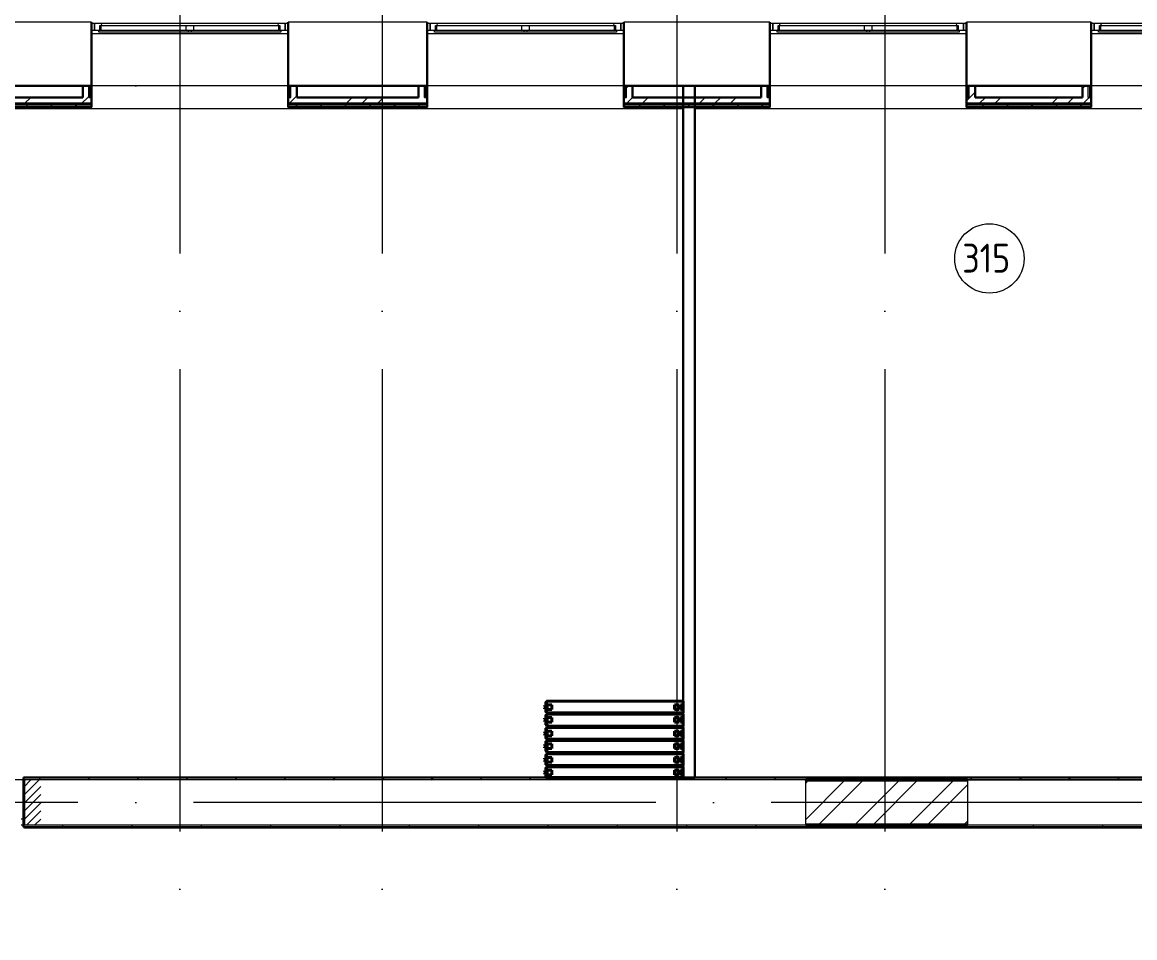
# Model space of a CAD drawing. Header units: millimetres. Extents: x -586848 to 520591, y -385801 to 675781.
# Drawn here: x 272728 to 282356, y 622376 to 630297 of the extents above; entities that cross this region are included whole.
import ezdxf

# ---------------------------------------------------------------- set-up
doc = ezdxf.new("R2010")
doc.units = ezdxf.units.MM
doc.linetypes.add('ADSK_Линия сетки', pattern=[25, 20, -2.5, 0, -2.5])
doc.linetypes.add('ADSK_Штриховая_ш2 п1_5', pattern=[4.5, 3, -1.5])
for name, color, linetype, lineweight in [('_ Окна', 7, 'Continuous', 9), ('Двери', 252, 'Continuous', 9), ('Марки помещений', 252, 'Continuous', 20), ('Обобщенные модели', 252, 'Continuous', 18), ('Ограждение', 252, 'Continuous', 9), ('Окна', 252, 'Continuous', 9), ('Оси', 252, 'Continuous', 9), ('Стены внутренние', 7, 'Continuous', 18), ('Стены наружные', 7, 'Continuous', 18), ('Стены штриховка', 7, 'Continuous', 9)]:
    doc.layers.add(name, color=color, linetype=linetype, lineweight=lineweight)
doc.styles.add('GOST Common_2', font='', dxfattribs={"width": 0.9, "height": 250})
doc.styles.get('GOST Common_2').set_extended_font_data('GOST type B')

# ---------------------------------------------------------------- blocks, each defined once
blk = doc.blocks.new('3 этаж')
at = {"layer": '_ Окна', "color": 251, "true_color": 0x636466}
for p, q in [((274155.8, -2423.4), (274130.8, -2423.4)), ((274130.8, -2481.4), (274155.8, -2481.4)), ((274155.8, -2481.4), (274155.8, -2423.4)), ((275830.8, -2423.4), (275805.8, -2423.4)), ((275805.8, -2423.4), (275805.8, -2481.4)), ((275805.8, -2481.4), (275830.8, -2481.4)), ((277060.8, -2423.4), (277035.8, -2423.4)), ((277035.8, -2481.4), (277060.8, -2481.4)), ((277060.8, -2481.4), (277060.8, -2423.4)), ((278735.8, -2423.4), (278710.8, -2423.4)), ((278710.8, -2423.4), (278710.8, -2481.4)), ((278710.8, -2481.4), (278735.8, -2481.4)), ((280025.8, -2423.4), (280000.8, -2423.4)), ((280000.8, -2481.4), (280025.8, -2481.4)), ((280025.8, -2481.4), (280025.8, -2423.4)), ((281700.8, -2423.4), (281675.8, -2423.4)), ((281675.8, -2423.4), (281675.8, -2481.4)), ((281675.8, -2481.4), (281700.8, -2481.4)), ((282805.8, -2423.4), (282780.8, -2423.4)), ((282780.8, -2481.4), (282805.8, -2481.4)), ((282805.8, -2481.4), (282805.8, -2423.4))]:
    blk.add_line(p, q, dxfattribs=at)
at = {"layer": '_ Окна', "color": 251, "lineweight": 18, "true_color": 0x636466}
for p, q in [((274215.2, -2423.4), (274155.8, -2423.4)), ((274155.8, -2423.4), (274155.8, -2481.4)), ((274155.8, -2481.4), (274193.8, -2481.4)), ((274201.8, -2481.4), (274201.8, -2440.4)), ((274201.8, -2440.4), (274213.8, -2440.4)), ((274219.8, -2440.4), (274215.2, -2423.4)), ((275746.3, -2423.4), (275741.8, -2440.4)), ((275805.8, -2423.4), (275746.3, -2423.4)), ((275747.8, -2440.4), (275759.8, -2440.4)), ((275759.8, -2440.4), (275759.8, -2481.4)), ((275767.8, -2481.4), (275805.8, -2481.4)), ((275805.8, -2481.4), (275805.8, -2423.4)), ((277120.2, -2423.4), (277060.8, -2423.4)), ((277060.8, -2423.4), (277060.8, -2481.4)), ((277060.8, -2481.4), (277098.8, -2481.4)), ((277106.8, -2481.4), (277106.8, -2440.4)), ((277106.8, -2440.4), (277118.8, -2440.4)), ((277124.8, -2440.4), (277120.2, -2423.4)), ((278651.3, -2423.4), (278646.8, -2440.4)), ((278710.8, -2423.4), (278651.3, -2423.4)), ((278652.8, -2440.4), (278664.8, -2440.4)), ((278664.8, -2440.4), (278664.8, -2481.4)), ((278672.8, -2481.4), (278710.8, -2481.4)), ((278710.8, -2481.4), (278710.8, -2423.4)), ((280085.2, -2423.4), (280025.8, -2423.4)), ((280025.8, -2423.4), (280025.8, -2481.4)), ((280025.8, -2481.4), (280063.8, -2481.4)), ((280071.8, -2481.4), (280071.8, -2440.4)), ((280071.8, -2440.4), (280083.8, -2440.4)), ((280089.8, -2440.4), (280085.2, -2423.4)), ((281616.3, -2423.4), (281611.8, -2440.4)), ((281675.8, -2423.4), (281616.3, -2423.4)), ((281617.8, -2440.4), (281629.8, -2440.4)), ((281629.8, -2440.4), (281629.8, -2481.4)), ((281637.8, -2481.4), (281675.8, -2481.4)), ((281675.8, -2481.4), (281675.8, -2423.4)), ((282865.2, -2423.4), (282805.8, -2423.4)), ((282805.8, -2423.4), (282805.8, -2481.4)), ((282805.8, -2481.4), (282843.8, -2481.4)), ((282851.8, -2481.4), (282851.8, -2440.4)), ((282851.8, -2440.4), (282863.8, -2440.4)), ((282869.8, -2440.4), (282865.2, -2423.4))]:
    blk.add_line(p, q, dxfattribs=at)
at = {"layer": 'Двери', "color": 251, "linetype": 'Continuous', "lineweight": 18, "true_color": 0x636466}
for p, q in [((273676.5, -8968.4), (273540.8, -9104.1)), ((273605.8, -8968.4), (273540.8, -9033.4)), ((273690.8, -9024.8), (273540.8, -9174.8)), ((273690.8, -9095.6), (273540.8, -9245.6)), ((273690.8, -9166.3), (273540.8, -9316.3)), ((273690.8, -9237), (273569.3, -9358.4)), ((273690.8, -9307.7), (273640, -9358.4))]:
    blk.add_line(p, q, dxfattribs=at)
at = {"layer": 'Двери', "color": 251, "linetype": 'ADSK_Штриховая_ш2 п1_5', "true_color": 0x636466}
for p, q in [((273690.8, -8968.4), (273540.8, -8968.4)), ((273540.8, -8968.4), (273540.8, -9358.4)), ((273540.8, -9358.4), (273690.8, -9358.4))]:
    blk.add_line(p, q, dxfattribs=at)
at = {"layer": 'Двери', "color": 251, "true_color": 0x636466}
for p, q in [((273540.8, -9308.4), (273520.8, -9308.4)), ((273540.8, -9358.4), (273540.8, -9308.4)), ((273520.8, -9358.4), (273540.8, -9358.4))]:
    blk.add_line(p, q, dxfattribs=at)
at = {"layer": 'Марки помещений', "color": 251, "true_color": 0x636466}
blk.add_circle((281900.5, -4457.2), 300, dxfattribs=at)
at = {"layer": 'Обобщенные модели', "color": 251, "lineweight": 40, "true_color": 0x636466}
for p, q in [((278062.5, -8323.4), (278050.8, -8323.4)), ((278050.8, -8323.4), (278050.8, -8329.3)), ((278050.8, -8329.3), (278056.6, -8329.3)), ((278056.6, -8346.8), (278050.8, -8346.8)), ((278050.8, -8346.8), (278050.8, -8352.6)), ((278050.8, -8352.6), (278062.5, -8352.6)), ((278056.6, -8329.3), (278056.6, -8346.8)), ((278062.5, -8294.2), (278062.5, -8323.4)), ((278074.1, -8294.2), (278062.5, -8294.2)), ((278062.5, -8352.6), (278062.5, -8381.8)), ((279250.8, -8288.4), (278068.3, -8288.4)), ((278068.3, -8288.4), (278068.3, -8387.7)), ((278068.3, -8376), (278068.3, -8300)), ((278068.3, -8300), (278074.1, -8300)), ((278074.1, -8300), (278074.1, -8294.2)), ((278074.1, -8317.6), (278074.1, -8358.5)), ((278115, -8317.6), (278074.1, -8317.6)), ((278074.1, -8358.5), (278115, -8358.5)), ((278115, -8358.5), (278115, -8317.6)), ((279174.8, -8317.6), (279174.8, -8358.5)), ((279215.7, -8317.6), (279174.8, -8317.6)), ((279174.8, -8358.5), (279215.7, -8358.5)), ((279215.7, -8358.5), (279215.7, -8317.6)), ((279250.8, -8317.6), (279227.4, -8317.6)), ((279227.4, -8317.6), (279227.4, -8358.5)), ((279227.4, -8358.5), (279250.8, -8358.5)), ((279250.8, -8387.7), (279250.8, -8288.4)), ((279250.8, -8358.5), (279250.8, -8317.6)), ((278062.5, -8434.4), (278050.8, -8434.4)), ((278050.8, -8434.4), (278050.8, -8440.2)), ((278050.8, -8440.2), (278056.6, -8440.2)), ((278056.6, -8457.8), (278050.8, -8457.8)), ((278050.8, -8457.8), (278050.8, -8463.6)), ((278050.8, -8463.6), (278062.5, -8463.6)), ((278056.6, -8440.2), (278056.6, -8457.8)), ((278062.5, -8381.8), (278074.1, -8381.8)), ((278062.5, -8405.2), (278062.5, -8434.4)), ((278074.1, -8405.2), (278062.5, -8405.2)), ((278062.5, -8463.6), (278062.5, -8492.8)), ((278074.1, -8376), (278068.3, -8376)), ((278068.3, -8387.7), (279250.8, -8387.7)), ((279250.8, -8399.3), (278068.3, -8399.3)), ((278068.3, -8399.3), (278068.3, -8504.5)), ((278068.3, -8487), (278068.3, -8411)), ((278068.3, -8411), (278074.1, -8411)), ((278074.1, -8381.8), (278074.1, -8376)), ((278074.1, -8411), (278074.1, -8405.2)), ((278074.1, -8428.6), (278074.1, -8469.4)), ((278115, -8428.6), (278074.1, -8428.6)), ((278074.1, -8469.4), (278115, -8469.4)), ((278115, -8469.4), (278115, -8428.6)), ((279174.8, -8428.6), (279174.8, -8469.4)), ((279215.7, -8428.6), (279174.8, -8428.6)), ((279174.8, -8469.4), (279215.7, -8469.4)), ((279215.7, -8469.4), (279215.7, -8428.6)), ((279250.8, -8428.6), (279227.4, -8428.6)), ((279227.4, -8428.6), (279227.4, -8469.4)), ((279227.4, -8469.4), (279250.8, -8469.4)), ((279250.8, -8504.5), (279250.8, -8399.3)), ((279250.8, -8469.4), (279250.8, -8428.6)), ((278062.5, -8551.2), (278050.8, -8551.2)), ((278050.8, -8551.2), (278050.8, -8557.1)), ((278050.8, -8557.1), (278056.6, -8557.1)), ((278056.6, -8557.1), (278056.6, -8574.6)), ((278062.5, -8492.8), (278074.1, -8492.8)), ((278062.5, -8522), (278062.5, -8551.2)), ((278074.1, -8522), (278062.5, -8522)), ((278074.1, -8487), (278068.3, -8487)), ((278068.3, -8504.5), (279250.8, -8504.5)), ((279250.8, -8516.2), (278068.3, -8516.2)), ((278068.3, -8516.2), (278068.3, -8615.5)), ((278068.3, -8603.8), (278068.3, -8527.9)), ((278068.3, -8527.9), (278074.1, -8527.9)), ((278074.1, -8492.8), (278074.1, -8487)), ((278074.1, -8527.9), (278074.1, -8522)), ((278074.1, -8545.4), (278074.1, -8586.3)), ((278115, -8545.4), (278074.1, -8545.4)), ((278115, -8586.3), (278115, -8545.4)), ((279174.8, -8545.4), (279174.8, -8586.3)), ((279215.7, -8545.4), (279174.8, -8545.4)), ((279215.7, -8586.3), (279215.7, -8545.4)), ((279250.8, -8545.4), (279227.4, -8545.4)), ((279227.4, -8545.4), (279227.4, -8586.3)), ((279250.8, -8615.5), (279250.8, -8516.2)), ((279250.8, -8586.3), (279250.8, -8545.4)), ((278056.6, -8574.6), (278050.8, -8574.6)), ((278050.8, -8574.6), (278050.8, -8580.4)), ((278050.8, -8580.4), (278062.5, -8580.4)), ((278062.5, -8662.2), (278050.8, -8662.2)), ((278050.8, -8662.2), (278050.8, -8668.1)), ((278062.5, -8580.4), (278062.5, -8609.6)), ((278062.5, -8609.6), (278074.1, -8609.6)), ((278062.5, -8633), (278062.5, -8662.2)), ((278074.1, -8633), (278062.5, -8633)), ((278074.1, -8603.8), (278068.3, -8603.8)), ((278068.3, -8615.5), (279250.8, -8615.5)), ((279250.8, -8627.2), (278068.3, -8627.2)), ((278068.3, -8627.2), (278068.3, -8732.3)), ((278068.3, -8714.8), (278068.3, -8638.8)), ((278068.3, -8638.8), (278074.1, -8638.8)), ((278074.1, -8586.3), (278115, -8586.3)), ((278074.1, -8609.6), (278074.1, -8603.8)), ((278074.1, -8638.8), (278074.1, -8633)), ((278074.1, -8656.4), (278074.1, -8697.3)), ((278115, -8656.4), (278074.1, -8656.4)), ((278115, -8697.3), (278115, -8656.4)), ((279174.8, -8586.3), (279215.7, -8586.3)), ((279174.8, -8656.4), (279174.8, -8697.3)), ((279215.7, -8656.4), (279174.8, -8656.4)), ((279215.7, -8697.3), (279215.7, -8656.4)), ((279227.4, -8586.3), (279250.8, -8586.3)), ((279250.8, -8656.4), (279227.4, -8656.4)), ((279227.4, -8656.4), (279227.4, -8697.3)), ((279250.8, -8732.3), (279250.8, -8627.2)), ((279250.8, -8697.3), (279250.8, -8656.4)), ((278050.8, -8668.1), (278056.6, -8668.1)), ((278056.6, -8685.6), (278050.8, -8685.6)), ((278050.8, -8685.6), (278050.8, -8691.4)), ((278050.8, -8691.4), (278062.5, -8691.4)), ((278056.6, -8668.1), (278056.6, -8685.6)), ((278062.5, -8691.4), (278062.5, -8720.6)), ((278062.5, -8720.6), (278074.1, -8720.6)), ((278062.5, -8749.8), (278062.5, -8779)), ((278074.1, -8749.8), (278062.5, -8749.8)), ((278074.1, -8714.8), (278068.3, -8714.8)), ((278068.3, -8732.3), (279250.8, -8732.3)), ((279250.8, -8744), (278068.3, -8744)), ((278068.3, -8744), (278068.3, -8843.3)), ((278068.3, -8831.6), (278068.3, -8755.7)), ((278068.3, -8755.7), (278074.1, -8755.7)), ((278074.1, -8697.3), (278115, -8697.3)), ((278074.1, -8720.6), (278074.1, -8714.8)), ((278074.1, -8755.7), (278074.1, -8749.8)), ((279174.8, -8697.3), (279215.7, -8697.3)), ((279227.4, -8697.3), (279250.8, -8697.3)), ((279250.8, -8843.3), (279250.8, -8744)), ((278062.5, -8779), (278050.8, -8779)), ((278050.8, -8779), (278050.8, -8784.9)), ((278050.8, -8784.9), (278056.6, -8784.9)), ((278056.6, -8802.4), (278050.8, -8802.4)), ((278050.8, -8802.4), (278050.8, -8808.3)), ((278050.8, -8808.3), (278062.5, -8808.3)), ((278056.6, -8784.9), (278056.6, -8802.4)), ((278062.5, -8808.3), (278062.5, -8837.5)), ((278062.5, -8837.5), (278074.1, -8837.5)), ((278074.1, -8831.6), (278068.3, -8831.6)), ((278068.3, -8843.3), (279250.8, -8843.3)), ((279250.8, -8855), (278068.3, -8855)), ((278068.3, -8855), (278068.3, -8948.4)), ((278074.1, -8773.2), (278074.1, -8814.1)), ((278115, -8773.2), (278074.1, -8773.2)), ((278074.1, -8814.1), (278115, -8814.1)), ((278074.1, -8837.5), (278074.1, -8831.6)), ((278115, -8814.1), (278115, -8773.2)), ((279174.8, -8773.2), (279174.8, -8814.1)), ((279215.7, -8773.2), (279174.8, -8773.2)), ((279174.8, -8814.1), (279215.7, -8814.1)), ((279215.7, -8814.1), (279215.7, -8773.2)), ((279250.8, -8773.2), (279227.4, -8773.2)), ((279227.4, -8773.2), (279227.4, -8814.1)), ((279227.4, -8814.1), (279250.8, -8814.1)), ((279250.8, -8814.1), (279250.8, -8773.2)), ((279250.8, -8948.4), (279250.8, -8855)), ((278062.5, -8890), (278050.8, -8890)), ((278050.8, -8890), (278050.8, -8895.9)), ((278050.8, -8895.9), (278056.6, -8895.9)), ((278056.6, -8913.4), (278050.8, -8913.4)), ((278050.8, -8913.4), (278050.8, -8919.2)), ((278050.8, -8919.2), (278062.5, -8919.2)), ((278056.6, -8895.9), (278056.6, -8913.4)), ((278062.5, -8860.8), (278062.5, -8890)), ((278074.1, -8860.8), (278062.5, -8860.8)), ((278062.5, -8919.2), (278062.5, -8948.4)), ((278062.5, -8948.4), (278074.1, -8948.4)), ((278068.3, -8942.6), (278068.3, -8866.7)), ((278068.3, -8866.7), (278074.1, -8866.7)), ((278074.1, -8942.6), (278068.3, -8942.6)), ((278068.3, -8948.4), (279250.8, -8948.4)), ((278074.1, -8866.7), (278074.1, -8860.8)), ((278074.1, -8884.2), (278074.1, -8925.1)), ((278115, -8884.2), (278074.1, -8884.2)), ((278074.1, -8925.1), (278115, -8925.1)), ((278074.1, -8948.4), (278074.1, -8942.6)), ((278115, -8925.1), (278115, -8884.2)), ((279174.8, -8884.2), (279174.8, -8925.1)), ((279215.7, -8884.2), (279174.8, -8884.2)), ((279174.8, -8925.1), (279215.7, -8925.1)), ((279215.7, -8925.1), (279215.7, -8884.2)), ((279250.8, -8884.2), (279227.4, -8884.2)), ((279227.4, -8884.2), (279227.4, -8925.1)), ((279227.4, -8925.1), (279250.8, -8925.1)), ((279250.8, -8925.1), (279250.8, -8884.2))]:
    blk.add_line(p, q, dxfattribs=at)
at = {"layer": 'Ограждение', "color": 251, "true_color": 0x636466}
for p, q in [((275830.8, -2513.4), (274130.8, -2513.4)), ((278735.8, -2513.4), (277035.8, -2513.4)), ((281700.8, -2513.4), (280000.8, -2513.4)), ((284480.8, -2513.4), (282780.8, -2513.4)), ((275830.8, -2963.4), (274130.8, -2963.4)), ((278735.8, -2963.4), (277035.8, -2963.4)), ((281700.8, -2963.4), (280000.8, -2963.4)), ((284480.8, -2963.4), (282780.8, -2963.4)), ((279250.8, -3163.4), (268970.8, -3163.4)), ((274130.8, -3163.4), (274130.8, -3148.4)), ((275830.8, -3163.4), (274130.8, -3163.4)), ((275830.8, -3148.4), (275830.8, -3163.4)), ((277035.8, -3163.4), (277035.8, -3148.4)), ((278735.8, -3163.4), (277035.8, -3163.4)), ((278735.8, -3148.4), (278735.8, -3163.4)), ((286930.8, -3163.4), (279350.8, -3163.4)), ((280000.8, -3163.4), (280000.8, -3148.4)), ((281700.8, -3163.4), (280000.8, -3163.4)), ((281700.8, -3148.4), (281700.8, -3163.4)), ((282780.8, -3163.4), (282780.8, -3148.4)), ((284480.8, -3163.4), (282780.8, -3163.4)), ((273550.8, -8948.4), (273550.8, -8943.4)), ((278062.5, -8943.4), (273550.8, -8943.4)), ((285030.8, -8943.4), (279350.8, -8943.4)), ((273550.8, -9383.4), (273550.8, -9378.4)), ((273550.8, -9383.4), (285030.8, -9383.4))]:
    blk.add_line(p, q, dxfattribs=at)
at = {"layer": 'Окна', "color": 251, "true_color": 0x636466}
for p, q in [((274193.8, -2481.4), (274965.8, -2481.4)), ((274193.8, -2498.4), (274193.8, -2481.4)), ((274965.8, -2498.4), (274193.8, -2498.4)), ((274213.8, -2440.4), (274945.8, -2440.4)), ((274213.8, -2481.4), (274213.8, -2440.4)), ((275746.3, -2423.4), (274215.2, -2423.4)), ((274945.8, -2440.4), (275015.8, -2440.4)), ((274945.8, -2440.4), (274945.8, -2481.4)), ((274965.8, -2481.4), (274995.8, -2481.4)), ((274965.8, -2481.4), (274965.8, -2498.4)), ((274995.8, -2498.4), (274965.8, -2498.4)), ((274995.8, -2481.4), (275767.8, -2481.4)), ((274995.8, -2498.4), (274995.8, -2481.4)), ((275767.8, -2498.4), (274995.8, -2498.4)), ((275015.8, -2440.4), (275747.8, -2440.4)), ((275015.8, -2481.4), (275015.8, -2440.4)), ((275747.8, -2440.4), (275747.8, -2481.4)), ((275767.8, -2481.4), (275767.8, -2498.4)), ((277098.8, -2481.4), (277870.8, -2481.4)), ((277098.8, -2498.4), (277098.8, -2481.4)), ((277870.8, -2498.4), (277098.8, -2498.4)), ((277118.8, -2440.4), (277850.8, -2440.4)), ((277118.8, -2481.4), (277118.8, -2440.4)), ((278651.3, -2423.4), (277120.2, -2423.4)), ((277850.8, -2440.4), (277920.8, -2440.4)), ((277850.8, -2440.4), (277850.8, -2481.4)), ((277870.8, -2481.4), (277900.8, -2481.4)), ((277870.8, -2481.4), (277870.8, -2498.4)), ((277900.8, -2498.4), (277870.8, -2498.4)), ((277900.8, -2481.4), (278672.8, -2481.4)), ((277900.8, -2498.4), (277900.8, -2481.4)), ((278672.8, -2498.4), (277900.8, -2498.4)), ((277920.8, -2440.4), (278652.8, -2440.4)), ((277920.8, -2481.4), (277920.8, -2440.4)), ((278652.8, -2440.4), (278652.8, -2481.4)), ((278672.8, -2481.4), (278672.8, -2498.4)), ((280063.8, -2481.4), (280835.8, -2481.4)), ((280063.8, -2498.4), (280063.8, -2481.4)), ((280835.8, -2498.4), (280063.8, -2498.4)), ((280083.8, -2440.4), (280815.8, -2440.4)), ((280083.8, -2481.4), (280083.8, -2440.4)), ((281616.3, -2423.4), (280085.2, -2423.4)), ((280815.8, -2440.4), (280885.8, -2440.4)), ((280815.8, -2440.4), (280815.8, -2481.4)), ((280835.8, -2481.4), (280865.8, -2481.4)), ((280835.8, -2481.4), (280835.8, -2498.4)), ((280865.8, -2498.4), (280835.8, -2498.4)), ((280865.8, -2481.4), (281637.8, -2481.4)), ((280865.8, -2498.4), (280865.8, -2481.4)), ((281637.8, -2498.4), (280865.8, -2498.4)), ((280885.8, -2440.4), (281617.8, -2440.4)), ((280885.8, -2481.4), (280885.8, -2440.4)), ((281617.8, -2440.4), (281617.8, -2481.4)), ((281637.8, -2481.4), (281637.8, -2498.4)), ((282843.8, -2481.4), (283615.8, -2481.4)), ((282843.8, -2498.4), (282843.8, -2481.4)), ((283615.8, -2498.4), (282843.8, -2498.4)), ((282863.8, -2440.4), (283595.8, -2440.4)), ((282863.8, -2481.4), (282863.8, -2440.4)), ((284396.3, -2423.4), (282865.2, -2423.4))]:
    blk.add_line(p, q, dxfattribs=at)
at = {"layer": 'Оси', "color": 251, "linetype": 'ADSK_Линия сетки', "ltscale": 200, "true_color": 0x636466}
for p, q in [((274895.8, 34587.2), (274895.8, -31389.6)), ((276645.8, 34587.2), (276645.8, -31389.6)), ((279195.8, 34587.2), (279195.8, -31389.6)), ((280995.8, 34587.2), (280995.8, -31389.6)), ((314013.1, -2963.4), (237073.5, -2963.4)), ((314013.1, -9163.4), (237073.5, -9163.4))]:
    blk.add_line(p, q, dxfattribs=at)
at = {"layer": 'Стены внутренние', "color": 251, "true_color": 0x636466}
for p, q in [((274130.8, -2413.4), (273130.8, -2413.4)), ((277035.8, -2413.4), (275830.8, -2413.4)), ((280000.8, -2413.4), (278735.8, -2413.4)), ((282780.8, -2413.4), (281700.8, -2413.4)), ((273540.8, -8968.4), (268965.8, -8968.4)), ((280310.8, -8968.4), (273550.8, -8968.4)), ((273550.8, -8973.4), (273550.8, -9353.4)), ((280310.8, -9353.4), (280310.8, -8973.4)), ((286935.8, -8968.4), (281710.8, -8968.4)), ((281710.8, -8973.4), (281710.8, -9353.4)), ((273550.8, -9358.4), (280310.8, -9358.4)), ((281710.8, -9358.4), (285040.8, -9358.4))]:
    blk.add_line(p, q, dxfattribs=at)
at = {"layer": 'Стены внутренние', "color": 251, "lineweight": 30, "true_color": 0x636466}
for p, q in [((274130.8, -2963.4), (274130.8, -2413.4)), ((275830.8, -2413.4), (275830.8, -2963.4)), ((277035.8, -2963.4), (277035.8, -2413.4)), ((278735.8, -2413.4), (278735.8, -2963.4)), ((280000.8, -2963.4), (280000.8, -2413.4)), ((281700.8, -2413.4), (281700.8, -2963.4)), ((282780.8, -2963.4), (282780.8, -2413.4)), ((273205.8, -2963.4), (274055.8, -2963.4)), ((275905.8, -2963.4), (276960.8, -2963.4)), ((278810.8, -2963.4), (279925.8, -2963.4)), ((281775.8, -2963.4), (282705.8, -2963.4)), ((273550.8, -8968.4), (273550.8, -8973.4)), ((280310.8, -8973.4), (280310.8, -8968.4)), ((281710.8, -8968.4), (281710.8, -8973.4)), ((273550.8, -9353.4), (273550.8, -9358.4)), ((280310.8, -9358.4), (280310.8, -9353.4)), ((281710.8, -9353.4), (281710.8, -9358.4))]:
    blk.add_line(p, q, dxfattribs=at)
at = {"layer": 'Стены наружные', "color": 251, "lineweight": 30, "true_color": 0x636466}
for p, q in [((274055.8, -2963.4), (274055.8, -3063.4)), ((274130.8, -2963.4), (274055.8, -2963.4)), ((274130.8, -3148.4), (274130.8, -2963.4)), ((275830.8, -2963.4), (275830.8, -3148.4)), ((275905.8, -2963.4), (275830.8, -2963.4)), ((275905.8, -3063.4), (275905.8, -2963.4)), ((276960.8, -2963.4), (276960.8, -3063.4)), ((277035.8, -2963.4), (276960.8, -2963.4)), ((277035.8, -3148.4), (277035.8, -2963.4)), ((278735.8, -2963.4), (278735.8, -3148.4)), ((278810.8, -2963.4), (278735.8, -2963.4)), ((278810.8, -3063.4), (278810.8, -2963.4)), ((279250.8, -2963.4), (279250.8, -8953.4)), ((279350.8, -8953.4), (279350.8, -2963.4)), ((279925.8, -2963.4), (279925.8, -3063.4)), ((280000.8, -2963.4), (279925.8, -2963.4)), ((280000.8, -3148.4), (280000.8, -2963.4)), ((281700.8, -2963.4), (281700.8, -3148.4)), ((281775.8, -2963.4), (281700.8, -2963.4)), ((281775.8, -3063.4), (281775.8, -2963.4)), ((282705.8, -2963.4), (282705.8, -3063.4)), ((282780.8, -2963.4), (282705.8, -2963.4)), ((282780.8, -3148.4), (282780.8, -2963.4)), ((274055.8, -3063.4), (273205.8, -3063.4)), ((276960.8, -3063.4), (275905.8, -3063.4)), ((279925.8, -3063.4), (278810.8, -3063.4)), ((282705.8, -3063.4), (281775.8, -3063.4)), ((273130.8, -3148.4), (274130.8, -3148.4)), ((275830.8, -3148.4), (277035.8, -3148.4)), ((278735.8, -3148.4), (280000.8, -3148.4)), ((281700.8, -3148.4), (282780.8, -3148.4)), ((273540.8, -8948.4), (273540.8, -8968.4)), ((285040.8, -8948.4), (273540.8, -8948.4)), ((279250.8, -8953.4), (279350.8, -8953.4)), ((273540.8, -8968.4), (273550.8, -8968.4)), ((273550.8, -8973.4), (273540.8, -8973.4)), ((273540.8, -8973.4), (273540.8, -9353.4)), ((280310.8, -8968.4), (281710.8, -8968.4)), ((281710.8, -8973.4), (280310.8, -8973.4)), ((273540.8, -9353.4), (273550.8, -9353.4)), ((273550.8, -9358.4), (273540.8, -9358.4)), ((273540.8, -9358.4), (273540.8, -9378.4)), ((273540.8, -9378.4), (285040.8, -9378.4)), ((280310.8, -9353.4), (281710.8, -9353.4)), ((281710.8, -9358.4), (280310.8, -9358.4))]:
    blk.add_line(p, q, dxfattribs=at)
at = {"layer": 'Стены наружные', "color": 251, "linetype": 'Continuous', "lineweight": 9, "true_color": 0x636466}
for p, q in [((275830.8, -2993.1), (275843.3, -2980.6)), ((275843.3, -2980.6), (275855.8, -2968.1)), ((275855.8, -2966.3), (275858.6, -2963.4)), ((278760.8, -2979.6), (278777, -2963.4)), ((282705.8, -2986.2), (282728.5, -2963.4)), ((273553.6, -3113.4), (273603.6, -3063.4)), ((274047.1, -3113.4), (274097.1, -3063.4)), ((274097.1, -3063.4), (274105.8, -3054.7)), ((274105.8, -3021), (274118.3, -3008.5)), ((274118.3, -3008.5), (274130.8, -2996)), ((275843.6, -3113.4), (275893.6, -3063.4)), ((275893.6, -3063.4), (275905.8, -3051.2)), ((276337, -3113.4), (276387, -3063.4)), ((276472, -3113.4), (276522, -3063.4)), ((276606.9, -3113.4), (276656.9, -3063.4)), ((277033.2, -3063.4), (277035.8, -3060.9)), ((278735.8, -3057.9), (278748.3, -3045.4)), ((278748.3, -3045.4), (278760.8, -3032.9)), ((278761.9, -3113.4), (278811.9, -3063.4)), ((278896.9, -3113.4), (278946.9, -3063.4)), ((279390.3, -3113.4), (279440.3, -3063.4)), ((279525.2, -3113.4), (279575.2, -3063.4)), ((279660.2, -3113.4), (279710.2, -3063.4)), ((281700.8, -3062.8), (281713.3, -3050.3)), ((281700.8, -3092.9), (281730.3, -3063.4)), ((281713.3, -3050.3), (281725.8, -3037.8)), ((281730.3, -3063.4), (281775.8, -3017.9)), ((281815.2, -3113.4), (281865.2, -3063.4)), ((281950.1, -3113.4), (282000.1, -3063.4)), ((282443.6, -3113.4), (282493.6, -3063.4)), ((282578.5, -3113.4), (282628.5, -3063.4)), ((282713.5, -3113.4), (282763.5, -3063.4)), ((282760.8, -3063.4), (282768.3, -3055.9)), ((282768.3, -3055.9), (282780.8, -3043.4)), ((273554.1, -3148.4), (273559.1, -3143.4)), ((273559.1, -3143.4), (273564.1, -3138.4)), ((273564.1, -3138.4), (273576.6, -3125.9)), ((273576.6, -3125.9), (273589.1, -3113.4)), ((273624.8, -3148.4), (273629.8, -3143.4)), ((273695.5, -3148.4), (273700.5, -3143.4)), ((273766.2, -3148.4), (273771.2, -3143.4)), ((273776.2, -3138.4), (273788.7, -3125.9)), ((273788.7, -3125.9), (273801.2, -3113.4)), ((273836.9, -3148.4), (273841.9, -3143.4)), ((273907.6, -3148.4), (273912.6, -3143.4)), ((273978.3, -3148.4), (273983.3, -3143.4)), ((273983.3, -3143.4), (273988.3, -3138.4)), ((273988.3, -3138.4), (274000.8, -3125.9)), ((274000.8, -3125.9), (274013.3, -3113.4)), ((274049.1, -3148.4), (274054.1, -3143.4)), ((274119.8, -3148.4), (274124.8, -3143.4)), ((275887.5, -3148.4), (275892.5, -3143.4)), ((275897.5, -3138.4), (275910, -3125.9)), ((275910, -3125.9), (275922.5, -3113.4)), ((275958.2, -3148.4), (275963.2, -3143.4)), ((276029, -3148.4), (276034, -3143.4)), ((276099.7, -3148.4), (276104.7, -3143.4)), ((276104.7, -3143.4), (276109.7, -3138.4)), ((276109.7, -3138.4), (276122.2, -3125.9)), ((276122.2, -3125.9), (276134.7, -3113.4)), ((276170.4, -3148.4), (276175.4, -3143.4)), ((276241.1, -3148.4), (276246.1, -3143.4)), ((276311.8, -3148.4), (276316.8, -3143.4)), ((276321.8, -3138.4), (276334.3, -3125.9)), ((276334.3, -3125.9), (276346.8, -3113.4)), ((276382.5, -3148.4), (276387.5, -3143.4)), ((276453.2, -3148.4), (276458.2, -3143.4)), ((276523.9, -3148.4), (276528.9, -3143.4)), ((276528.9, -3143.4), (276533.9, -3138.4)), ((276533.9, -3138.4), (276546.4, -3125.9)), ((276546.4, -3125.9), (276558.9, -3113.4)), ((276594.6, -3148.4), (276599.6, -3143.4)), ((276665.4, -3148.4), (276670.4, -3143.4)), ((276736.1, -3148.4), (276741.1, -3143.4)), ((276746.1, -3138.4), (276758.6, -3125.9)), ((276758.6, -3125.9), (276771.1, -3113.4)), ((276806.8, -3148.4), (276811.8, -3143.4)), ((276877.5, -3148.4), (276882.5, -3143.4)), ((276948.2, -3148.4), (276953.2, -3143.4)), ((276953.2, -3143.4), (276958.2, -3138.4)), ((276958.2, -3138.4), (276970.7, -3125.9)), ((276970.7, -3125.9), (276983.2, -3113.4)), ((277018.9, -3148.4), (277023.9, -3143.4)), ((278786.7, -3148.4), (278791.7, -3143.4)), ((278857.4, -3148.4), (278862.4, -3143.4)), ((278867.4, -3138.4), (278879.9, -3125.9)), ((278879.9, -3125.9), (278892.4, -3113.4)), ((278928.1, -3148.4), (278933.1, -3143.4)), ((278998.8, -3148.4), (279003.8, -3143.4)), ((279069.5, -3148.4), (279074.5, -3143.4)), ((279074.5, -3143.4), (279079.5, -3138.4)), ((279079.5, -3138.4), (279092, -3125.9)), ((279092, -3125.9), (279104.5, -3113.4)), ((279140.2, -3148.4), (279145.2, -3143.4)), ((279210.9, -3148.4), (279215.9, -3143.4)), ((279281.6, -3148.4), (279286.6, -3143.4)), ((279291.6, -3138.4), (279304.1, -3125.9)), ((279304.1, -3125.9), (279316.6, -3113.4)), ((279352.4, -3148.4), (279357.4, -3143.4)), ((279423.1, -3148.4), (279428.1, -3143.4)), ((279493.8, -3148.4), (279498.8, -3143.4)), ((279498.8, -3143.4), (279503.8, -3138.4)), ((279503.8, -3138.4), (279516.3, -3125.9)), ((279516.3, -3125.9), (279528.8, -3113.4)), ((279564.5, -3148.4), (279569.5, -3143.4)), ((279635.2, -3148.4), (279640.2, -3143.4)), ((279705.9, -3148.4), (279710.9, -3143.4)), ((279715.9, -3138.4), (279728.4, -3125.9)), ((279728.4, -3125.9), (279740.9, -3113.4)), ((279776.6, -3148.4), (279781.6, -3143.4)), ((279847.3, -3148.4), (279852.3, -3143.4)), ((279918, -3148.4), (279923, -3143.4)), ((279923, -3143.4), (279928, -3138.4)), ((279928, -3138.4), (279940.5, -3125.9)), ((279940.5, -3125.9), (279953, -3113.4)), ((279988.8, -3148.4), (279993.8, -3143.4)), ((281756.5, -3148.4), (281761.5, -3143.4)), ((281827.2, -3148.4), (281832.2, -3143.4)), ((281837.2, -3138.4), (281849.7, -3125.9)), ((281849.7, -3125.9), (281862.2, -3113.4)), ((281897.9, -3148.4), (281902.9, -3143.4)), ((281968.7, -3148.4), (281973.7, -3143.4)), ((282039.4, -3148.4), (282044.4, -3143.4)), ((282044.4, -3143.4), (282049.4, -3138.4)), ((282049.4, -3138.4), (282061.9, -3125.9)), ((282061.9, -3125.9), (282074.4, -3113.4)), ((282110.1, -3148.4), (282115.1, -3143.4)), ((282180.8, -3148.4), (282185.8, -3143.4)), ((282251.5, -3148.4), (282256.5, -3143.4)), ((282261.5, -3138.4), (282274, -3125.9)), ((282274, -3125.9), (282286.5, -3113.4)), ((282322.2, -3148.4), (282327.2, -3143.4)), ((282392.9, -3148.4), (282397.9, -3143.4)), ((282463.6, -3148.4), (282468.6, -3143.4)), ((282468.6, -3143.4), (282473.6, -3138.4)), ((282473.6, -3138.4), (282486.1, -3125.9)), ((282486.1, -3125.9), (282498.6, -3113.4)), ((282534.3, -3148.4), (282539.3, -3143.4)), ((282605, -3148.4), (282610, -3143.4)), ((282675.8, -3148.4), (282680.8, -3143.4)), ((282685.8, -3138.4), (282698.3, -3125.9)), ((282698.3, -3125.9), (282710.8, -3113.4)), ((282746.5, -3148.4), (282751.5, -3143.4)), ((273547.4, -8953.4), (273552.4, -8948.4)), ((273618.1, -8953.4), (273623.1, -8948.4)), ((273673.8, -8968.4), (273688.8, -8953.4)), ((273688.8, -8953.4), (273693.8, -8948.4)), ((273759.5, -8953.4), (273764.5, -8948.4)), ((273830.2, -8953.4), (273835.2, -8948.4)), ((273900.9, -8953.4), (273905.9, -8948.4)), ((273971.6, -8953.4), (273976.6, -8948.4)), ((274042.3, -8953.4), (274047.3, -8948.4)), ((274098, -8968.4), (274113, -8953.4)), ((274113, -8953.4), (274118, -8948.4)), ((274183.8, -8953.4), (274188.8, -8948.4)), ((274254.5, -8953.4), (274259.5, -8948.4)), ((274325.2, -8953.4), (274330.2, -8948.4)), ((274395.9, -8953.4), (274400.9, -8948.4)), ((274466.6, -8953.4), (274471.6, -8948.4)), ((274522.3, -8968.4), (274537.3, -8953.4)), ((274537.3, -8953.4), (274542.3, -8948.4)), ((274608, -8953.4), (274613, -8948.4)), ((274678.7, -8953.4), (274683.7, -8948.4)), ((274749.4, -8953.4), (274754.4, -8948.4)), ((274820.1, -8953.4), (274825.1, -8948.4)), ((274890.9, -8953.4), (274895.9, -8948.4)), ((274946.6, -8968.4), (274961.6, -8953.4)), ((274961.6, -8953.4), (274966.6, -8948.4)), ((275032.3, -8953.4), (275037.3, -8948.4)), ((275103, -8953.4), (275108, -8948.4)), ((275173.7, -8953.4), (275178.7, -8948.4)), ((275244.4, -8953.4), (275249.4, -8948.4)), ((275315.1, -8953.4), (275320.1, -8948.4)), ((275370.8, -8968.4), (275385.8, -8953.4)), ((275385.8, -8953.4), (275390.8, -8948.4)), ((275456.5, -8953.4), (275461.5, -8948.4)), ((275527.3, -8953.4), (275532.3, -8948.4)), ((275598, -8953.4), (275603, -8948.4)), ((275668.7, -8953.4), (275673.7, -8948.4)), ((275739.4, -8953.4), (275744.4, -8948.4)), ((275795.1, -8968.4), (275810.1, -8953.4)), ((275810.1, -8953.4), (275815.1, -8948.4)), ((275880.8, -8953.4), (275885.8, -8948.4)), ((275951.5, -8953.4), (275956.5, -8948.4)), ((276022.2, -8953.4), (276027.2, -8948.4)), ((276092.9, -8953.4), (276097.9, -8948.4)), ((276163.7, -8953.4), (276168.7, -8948.4)), ((276219.4, -8968.4), (276234.4, -8953.4)), ((276234.4, -8953.4), (276239.4, -8948.4)), ((276305.1, -8953.4), (276310.1, -8948.4)), ((276375.8, -8953.4), (276380.8, -8948.4)), ((276446.5, -8953.4), (276451.5, -8948.4)), ((276517.2, -8953.4), (276522.2, -8948.4)), ((276587.9, -8953.4), (276592.9, -8948.4)), ((276643.6, -8968.4), (276658.6, -8953.4)), ((276658.6, -8953.4), (276663.6, -8948.4)), ((276729.3, -8953.4), (276734.3, -8948.4)), ((276800, -8953.4), (276805, -8948.4)), ((276870.8, -8953.4), (276875.8, -8948.4)), ((276941.5, -8953.4), (276946.5, -8948.4)), ((277012.2, -8953.4), (277017.2, -8948.4)), ((277067.9, -8968.4), (277082.9, -8953.4)), ((277082.9, -8953.4), (277087.9, -8948.4)), ((277153.6, -8953.4), (277158.6, -8948.4)), ((277224.3, -8953.4), (277229.3, -8948.4)), ((277295, -8953.4), (277300, -8948.4)), ((277365.7, -8953.4), (277370.7, -8948.4)), ((277436.4, -8953.4), (277441.4, -8948.4)), ((277492.2, -8968.4), (277507.2, -8953.4)), ((277507.2, -8953.4), (277512.2, -8948.4)), ((277577.9, -8953.4), (277582.9, -8948.4)), ((277648.6, -8953.4), (277653.6, -8948.4)), ((277719.3, -8953.4), (277724.3, -8948.4)), ((277790, -8953.4), (277795, -8948.4)), ((277860.7, -8953.4), (277865.7, -8948.4)), ((277916.4, -8968.4), (277931.4, -8953.4)), ((277931.4, -8953.4), (277936.4, -8948.4)), ((278002.1, -8953.4), (278007.1, -8948.4)), ((278072.8, -8953.4), (278077.8, -8948.4)), ((278143.6, -8953.4), (278148.6, -8948.4)), ((278214.3, -8953.4), (278219.3, -8948.4)), ((278285, -8953.4), (278290, -8948.4)), ((278340.7, -8968.4), (278355.7, -8953.4)), ((278355.7, -8953.4), (278360.7, -8948.4)), ((278426.4, -8953.4), (278431.4, -8948.4)), ((278497.1, -8953.4), (278502.1, -8948.4)), ((278567.8, -8953.4), (278572.8, -8948.4)), ((278638.5, -8953.4), (278643.5, -8948.4)), ((278709.2, -8953.4), (278714.2, -8948.4)), ((278764.9, -8968.4), (278779.9, -8953.4)), ((278779.9, -8953.4), (278784.9, -8948.4)), ((278850.7, -8953.4), (278855.7, -8948.4)), ((278921.4, -8953.4), (278926.4, -8948.4)), ((278992.1, -8953.4), (278997.1, -8948.4)), ((279062.8, -8953.4), (279067.8, -8948.4)), ((279133.5, -8953.4), (279138.5, -8948.4)), ((279189.2, -8968.4), (279204.2, -8953.4)), ((279204.2, -8953.4), (279209.2, -8948.4)), ((279274.9, -8953.4), (279279.9, -8948.4)), ((279345.6, -8953.4), (279350.6, -8948.4)), ((279416.3, -8953.4), (279421.3, -8948.4)), ((279487.1, -8953.4), (279492.1, -8948.4)), ((279557.8, -8953.4), (279562.8, -8948.4)), ((279613.5, -8968.4), (279628.5, -8953.4)), ((279628.5, -8953.4), (279633.5, -8948.4)), ((279699.2, -8953.4), (279704.2, -8948.4)), ((279769.9, -8953.4), (279774.9, -8948.4)), ((279840.6, -8953.4), (279845.6, -8948.4)), ((279911.3, -8953.4), (279916.3, -8948.4)), ((279982, -8953.4), (279987, -8948.4)), ((280037.7, -8968.4), (280052.7, -8953.4)), ((280052.7, -8953.4), (280057.7, -8948.4)), ((280123.5, -8953.4), (280128.5, -8948.4)), ((280194.2, -8953.4), (280199.2, -8948.4)), ((280264.9, -8953.4), (280269.9, -8948.4)), ((280335.6, -8953.4), (280340.6, -8948.4)), ((280406.3, -8953.4), (280411.3, -8948.4)), ((280462, -8968.4), (280477, -8953.4)), ((280477, -8953.4), (280482, -8948.4)), ((280547.7, -8953.4), (280552.7, -8948.4)), ((280618.4, -8953.4), (280623.4, -8948.4)), ((280689.1, -8953.4), (280694.1, -8948.4)), ((280759.8, -8953.4), (280764.8, -8948.4)), ((280830.6, -8953.4), (280835.6, -8948.4)), ((280886.3, -8968.4), (280901.3, -8953.4)), ((280901.3, -8953.4), (280906.3, -8948.4)), ((280972, -8953.4), (280977, -8948.4)), ((281042.7, -8953.4), (281047.7, -8948.4)), ((281113.4, -8953.4), (281118.4, -8948.4)), ((281184.1, -8953.4), (281189.1, -8948.4)), ((281254.8, -8953.4), (281259.8, -8948.4)), ((281310.5, -8968.4), (281325.5, -8953.4)), ((281325.5, -8953.4), (281330.5, -8948.4)), ((281396.2, -8953.4), (281401.2, -8948.4)), ((281467, -8953.4), (281472, -8948.4)), ((281537.7, -8953.4), (281542.7, -8948.4)), ((281608.4, -8953.4), (281613.4, -8948.4)), ((281679.1, -8953.4), (281684.1, -8948.4)), ((281734.8, -8968.4), (281749.8, -8953.4)), ((281749.8, -8953.4), (281754.8, -8948.4)), ((281820.5, -8953.4), (281825.5, -8948.4)), ((281891.2, -8953.4), (281896.2, -8948.4)), ((281961.9, -8953.4), (281966.9, -8948.4)), ((282032.6, -8953.4), (282037.6, -8948.4)), ((282103.3, -8953.4), (282108.3, -8948.4)), ((282159.1, -8968.4), (282174.1, -8953.4)), ((282174.1, -8953.4), (282179.1, -8948.4)), ((282244.8, -8953.4), (282249.8, -8948.4)), ((282315.5, -8953.4), (282320.5, -8948.4)), ((282386.2, -8953.4), (282391.2, -8948.4)), ((282456.9, -8953.4), (282461.9, -8948.4)), ((282527.6, -8953.4), (282532.6, -8948.4)), ((282583.3, -8968.4), (282598.3, -8953.4)), ((282598.3, -8953.4), (282603.3, -8948.4)), ((282669, -8953.4), (282674, -8948.4)), ((282739.7, -8953.4), (282744.7, -8948.4)), ((282810.5, -8953.4), (282815.5, -8948.4)), ((282881.2, -8953.4), (282886.2, -8948.4)), ((282951.9, -8953.4), (282956.9, -8948.4)), ((283007.6, -8968.4), (283022.6, -8953.4)), ((283022.6, -8953.4), (283027.6, -8948.4)), ((283093.3, -8953.4), (283098.3, -8948.4)), ((273540.8, -9008.1), (273550.8, -8998.1)), ((273540.8, -9008.1), (273550.8, -8998.1)), ((280310.8, -9310.1), (280647.4, -8973.4)), ((280310.8, -8995.7), (280333.1, -8973.4)), ((280424.5, -9353.4), (280804.5, -8973.4)), ((280738.9, -9353.4), (281118.9, -8973.4)), ((280896, -9353.4), (281276, -8973.4)), ((281210.3, -9353.4), (281590.3, -8973.4)), ((281367.5, -9353.4), (281710.8, -9010.1)), ((273540.8, -9165.3), (273550.8, -9155.3)), ((273540.8, -9165.3), (273550.8, -9155.3)), ((281681.8, -9353.4), (281710.8, -9324.4)), ((273546.6, -9378.4), (273551.6, -9373.4)), ((273617.3, -9378.4), (273622.3, -9373.4)), ((273688, -9378.4), (273693, -9373.4)), ((273758.8, -9378.4), (273763.8, -9373.4)), ((273829.5, -9378.4), (273834.5, -9373.4)), ((273881.8, -9373.4), (273881.8, -9358.4)), ((273900.2, -9378.4), (273905.2, -9373.4)), ((273970.9, -9378.4), (273975.9, -9373.4)), ((274041.6, -9378.4), (274046.6, -9373.4)), ((274112.3, -9378.4), (274117.3, -9373.4)), ((274183, -9378.4), (274188, -9373.4)), ((274253.7, -9378.4), (274258.7, -9373.4)), ((274324.4, -9378.4), (274329.4, -9373.4)), ((274395.1, -9378.4), (274400.1, -9373.4)), ((274465.9, -9378.4), (274470.9, -9373.4)), ((274481.8, -9373.4), (274481.8, -9358.4)), ((274536.6, -9378.4), (274541.6, -9373.4)), ((274607.3, -9378.4), (274612.3, -9373.4)), ((274678, -9378.4), (274683, -9373.4)), ((274748.7, -9378.4), (274753.7, -9373.4)), ((274819.4, -9378.4), (274824.4, -9373.4)), ((274890.1, -9378.4), (274895.1, -9373.4)), ((274960.8, -9378.4), (274965.8, -9373.4)), ((275031.5, -9378.4), (275036.5, -9373.4)), ((275081.8, -9373.4), (275081.8, -9358.4)), ((275102.3, -9378.4), (275107.3, -9373.4)), ((275173, -9378.4), (275178, -9373.4)), ((275243.7, -9378.4), (275248.7, -9373.4)), ((275314.4, -9378.4), (275319.4, -9373.4)), ((275385.1, -9378.4), (275390.1, -9373.4)), ((275455.8, -9378.4), (275460.8, -9373.4)), ((275526.5, -9378.4), (275531.5, -9373.4)), ((275597.2, -9378.4), (275602.2, -9373.4)), ((275667.9, -9378.4), (275672.9, -9373.4)), ((275681.8, -9373.4), (275681.8, -9358.4)), ((275738.7, -9378.4), (275743.7, -9373.4)), ((275809.4, -9378.4), (275814.4, -9373.4)), ((275880.1, -9378.4), (275885.1, -9373.4)), ((275950.8, -9378.4), (275955.8, -9373.4)), ((276021.5, -9378.4), (276026.5, -9373.4)), ((276092.2, -9378.4), (276097.2, -9373.4)), ((276162.9, -9378.4), (276167.9, -9373.4)), ((276233.6, -9378.4), (276238.6, -9373.4)), ((276281.8, -9373.4), (276281.8, -9358.4)), ((276304.3, -9378.4), (276309.3, -9373.4)), ((276375, -9378.4), (276380, -9373.4)), ((276445.8, -9378.4), (276450.8, -9373.4)), ((276516.5, -9378.4), (276521.5, -9373.4)), ((276587.2, -9378.4), (276592.2, -9373.4)), ((276657.9, -9378.4), (276662.9, -9373.4)), ((276728.6, -9378.4), (276733.6, -9373.4)), ((276799.3, -9378.4), (276804.3, -9373.4)), ((276870, -9378.4), (276875, -9373.4)), ((276881.8, -9373.4), (276881.8, -9358.4)), ((276940.7, -9378.4), (276945.7, -9373.4)), ((277011.4, -9378.4), (277016.4, -9373.4)), ((277082.2, -9378.4), (277087.2, -9373.4)), ((277152.9, -9378.4), (277157.9, -9373.4)), ((277223.6, -9378.4), (277228.6, -9373.4)), ((277294.3, -9378.4), (277299.3, -9373.4)), ((277365, -9378.4), (277370, -9373.4)), ((277435.7, -9378.4), (277440.7, -9373.4)), ((277481.8, -9373.4), (277481.8, -9358.4)), ((277506.4, -9378.4), (277511.4, -9373.4)), ((277577.1, -9378.4), (277582.1, -9373.4)), ((277647.8, -9378.4), (277652.8, -9373.4)), ((277718.6, -9378.4), (277723.6, -9373.4)), ((277789.3, -9378.4), (277794.3, -9373.4)), ((277860, -9378.4), (277865, -9373.4)), ((277930.7, -9378.4), (277935.7, -9373.4)), ((278001.4, -9378.4), (278006.4, -9373.4)), ((278072.1, -9378.4), (278077.1, -9373.4)), ((278081.8, -9373.4), (278081.8, -9358.4)), ((278142.8, -9378.4), (278147.8, -9373.4)), ((278213.5, -9378.4), (278218.5, -9373.4)), ((278284.2, -9378.4), (278289.2, -9373.4)), ((278354.9, -9378.4), (278359.9, -9373.4)), ((278425.7, -9378.4), (278430.7, -9373.4)), ((278496.4, -9378.4), (278501.4, -9373.4)), ((278567.1, -9378.4), (278572.1, -9373.4)), ((278637.8, -9378.4), (278642.8, -9373.4)), ((278681.8, -9373.4), (278681.8, -9358.4)), ((278708.5, -9378.4), (278713.5, -9373.4)), ((278779.2, -9378.4), (278784.2, -9373.4)), ((278849.9, -9378.4), (278854.9, -9373.4)), ((278920.6, -9378.4), (278925.6, -9373.4)), ((278991.3, -9378.4), (278996.3, -9373.4)), ((279062.1, -9378.4), (279067.1, -9373.4)), ((279132.8, -9378.4), (279137.8, -9373.4)), ((279203.5, -9378.4), (279208.5, -9373.4)), ((279274.2, -9378.4), (279279.2, -9373.4)), ((279281.8, -9373.4), (279281.8, -9358.4)), ((279344.9, -9378.4), (279349.9, -9373.4)), ((279415.6, -9378.4), (279420.6, -9373.4)), ((279486.3, -9378.4), (279491.3, -9373.4)), ((279557, -9378.4), (279562, -9373.4)), ((279627.7, -9378.4), (279632.7, -9373.4)), ((279698.5, -9378.4), (279703.5, -9373.4)), ((279769.2, -9378.4), (279774.2, -9373.4)), ((279839.9, -9378.4), (279844.9, -9373.4)), ((279881.8, -9373.4), (279881.8, -9358.4)), ((279910.6, -9378.4), (279915.6, -9373.4)), ((279981.3, -9378.4), (279986.3, -9373.4)), ((280052, -9378.4), (280057, -9373.4)), ((280122.7, -9378.4), (280127.7, -9373.4)), ((280193.4, -9378.4), (280198.4, -9373.4)), ((280264.1, -9378.4), (280269.1, -9373.4)), ((280334.8, -9378.4), (280339.8, -9373.4)), ((280405.6, -9378.4), (280410.6, -9373.4)), ((280476.3, -9378.4), (280481.3, -9373.4)), ((280481.8, -9373.4), (280481.8, -9358.4)), ((280547, -9378.4), (280552, -9373.4)), ((280617.7, -9378.4), (280622.7, -9373.4)), ((280688.4, -9378.4), (280693.4, -9373.4)), ((280759.1, -9378.4), (280764.1, -9373.4)), ((280829.8, -9378.4), (280834.8, -9373.4)), ((280900.5, -9378.4), (280905.5, -9373.4)), ((280971.2, -9378.4), (280976.2, -9373.4)), ((281042, -9378.4), (281047, -9373.4)), ((281081.8, -9373.4), (281081.8, -9358.4)), ((281112.7, -9378.4), (281117.7, -9373.4)), ((281183.4, -9378.4), (281188.4, -9373.4)), ((281254.1, -9378.4), (281259.1, -9373.4)), ((281324.8, -9378.4), (281329.8, -9373.4)), ((281395.5, -9378.4), (281400.5, -9373.4)), ((281466.2, -9378.4), (281471.2, -9373.4)), ((281536.9, -9378.4), (281541.9, -9373.4)), ((281607.6, -9378.4), (281612.6, -9373.4)), ((281678.3, -9378.4), (281683.3, -9373.4)), ((281681.8, -9373.4), (281681.8, -9358.4)), ((281749.1, -9378.4), (281754.1, -9373.4)), ((281819.8, -9378.4), (281824.8, -9373.4)), ((281890.5, -9378.4), (281895.5, -9373.4)), ((281961.2, -9378.4), (281966.2, -9373.4)), ((282031.9, -9378.4), (282036.9, -9373.4)), ((282102.6, -9378.4), (282107.6, -9373.4)), ((282173.3, -9378.4), (282178.3, -9373.4)), ((282244, -9378.4), (282249, -9373.4)), ((282281.8, -9373.4), (282281.8, -9358.4)), ((282314.7, -9378.4), (282319.7, -9373.4)), ((282385.5, -9378.4), (282390.5, -9373.4)), ((282456.2, -9378.4), (282461.2, -9373.4)), ((282526.9, -9378.4), (282531.9, -9373.4)), ((282597.6, -9378.4), (282602.6, -9373.4)), ((282668.3, -9378.4), (282673.3, -9373.4)), ((282739, -9378.4), (282744, -9373.4)), ((282809.7, -9378.4), (282814.7, -9373.4)), ((282880.4, -9378.4), (282885.4, -9373.4)), ((282881.8, -9373.4), (282881.8, -9358.4)), ((282951.1, -9378.4), (282956.1, -9373.4)), ((283021.9, -9378.4), (283026.9, -9373.4)), ((283092.6, -9378.4), (283097.6, -9373.4))]:
    blk.add_line(p, q, dxfattribs=at)
at = {"layer": 'Стены наружные', "color": 251, "true_color": 0x636466}
blk.add_line((281710.8, -8968.4), (285040.8, -8968.4), dxfattribs=at)
at = {"layer": 'Стены штриховка', "color": 251, "true_color": 0x636466}
for p, q in [((274105.8, -3063.4), (274105.8, -2963.4)), ((274118.3, -3063.4), (274118.3, -2963.4)), ((275843.3, -3063.4), (275843.3, -2963.4)), ((275855.8, -3063.4), (275855.8, -2963.4)), ((277010.8, -3063.4), (277010.8, -2963.4)), ((277023.3, -3063.4), (277023.3, -2963.4)), ((278748.3, -3063.4), (278748.3, -2963.4)), ((278760.8, -3063.4), (278760.8, -2963.4)), ((279975.8, -3063.4), (279975.8, -2963.4)), ((279988.3, -3063.4), (279988.3, -2963.4)), ((281713.3, -3063.4), (281713.3, -2963.4)), ((281725.8, -3063.4), (281725.8, -2963.4)), ((282755.8, -3063.4), (282755.8, -2963.4)), ((282768.3, -3063.4), (282768.3, -2963.4)), ((274105.8, -3063.4), (274130.8, -3063.4)), ((275830.8, -3063.4), (275855.8, -3063.4)), ((277010.8, -3063.4), (277035.8, -3063.4)), ((278735.8, -3063.4), (278760.8, -3063.4)), ((279975.8, -3063.4), (280000.8, -3063.4)), ((281700.8, -3063.4), (281725.8, -3063.4)), ((282755.8, -3063.4), (282780.8, -3063.4)), ((274130.8, -3113.4), (273130.8, -3113.4)), ((274130.8, -3125.9), (273130.8, -3125.9)), ((274130.8, -3138.4), (273130.8, -3138.4)), ((273130.8, -3143.4), (274130.8, -3143.4)), ((277035.8, -3113.4), (275830.8, -3113.4)), ((277035.8, -3125.9), (275830.8, -3125.9)), ((277035.8, -3138.4), (275830.8, -3138.4)), ((275830.8, -3143.4), (277035.8, -3143.4)), ((280000.8, -3113.4), (278735.8, -3113.4)), ((280000.8, -3125.9), (278735.8, -3125.9)), ((280000.8, -3138.4), (278735.8, -3138.4)), ((278735.8, -3143.4), (280000.8, -3143.4)), ((282780.8, -3113.4), (281700.8, -3113.4)), ((282780.8, -3125.9), (281700.8, -3125.9)), ((282780.8, -3138.4), (281700.8, -3138.4)), ((281700.8, -3143.4), (282780.8, -3143.4)), ((285040.8, -8953.4), (273540.8, -8953.4)), ((273540.8, -9373.4), (285040.8, -9373.4))]:
    blk.add_line(p, q, dxfattribs=at)
at = {"layer": 'Марки помещений', "color": 251, "true_color": 0x636466, "style": 'GOST Common_2', "width": 0.9}
blk.add_text('315', height=250, dxfattribs=at).set_placement((281665.6, -4579.5))

msp = doc.modelspace()

# ---------------------------------------------------------------- block references
msp.add_blockref('3 этаж', (-802.7, 632710.4))

doc.saveas('drawing.dxf')
